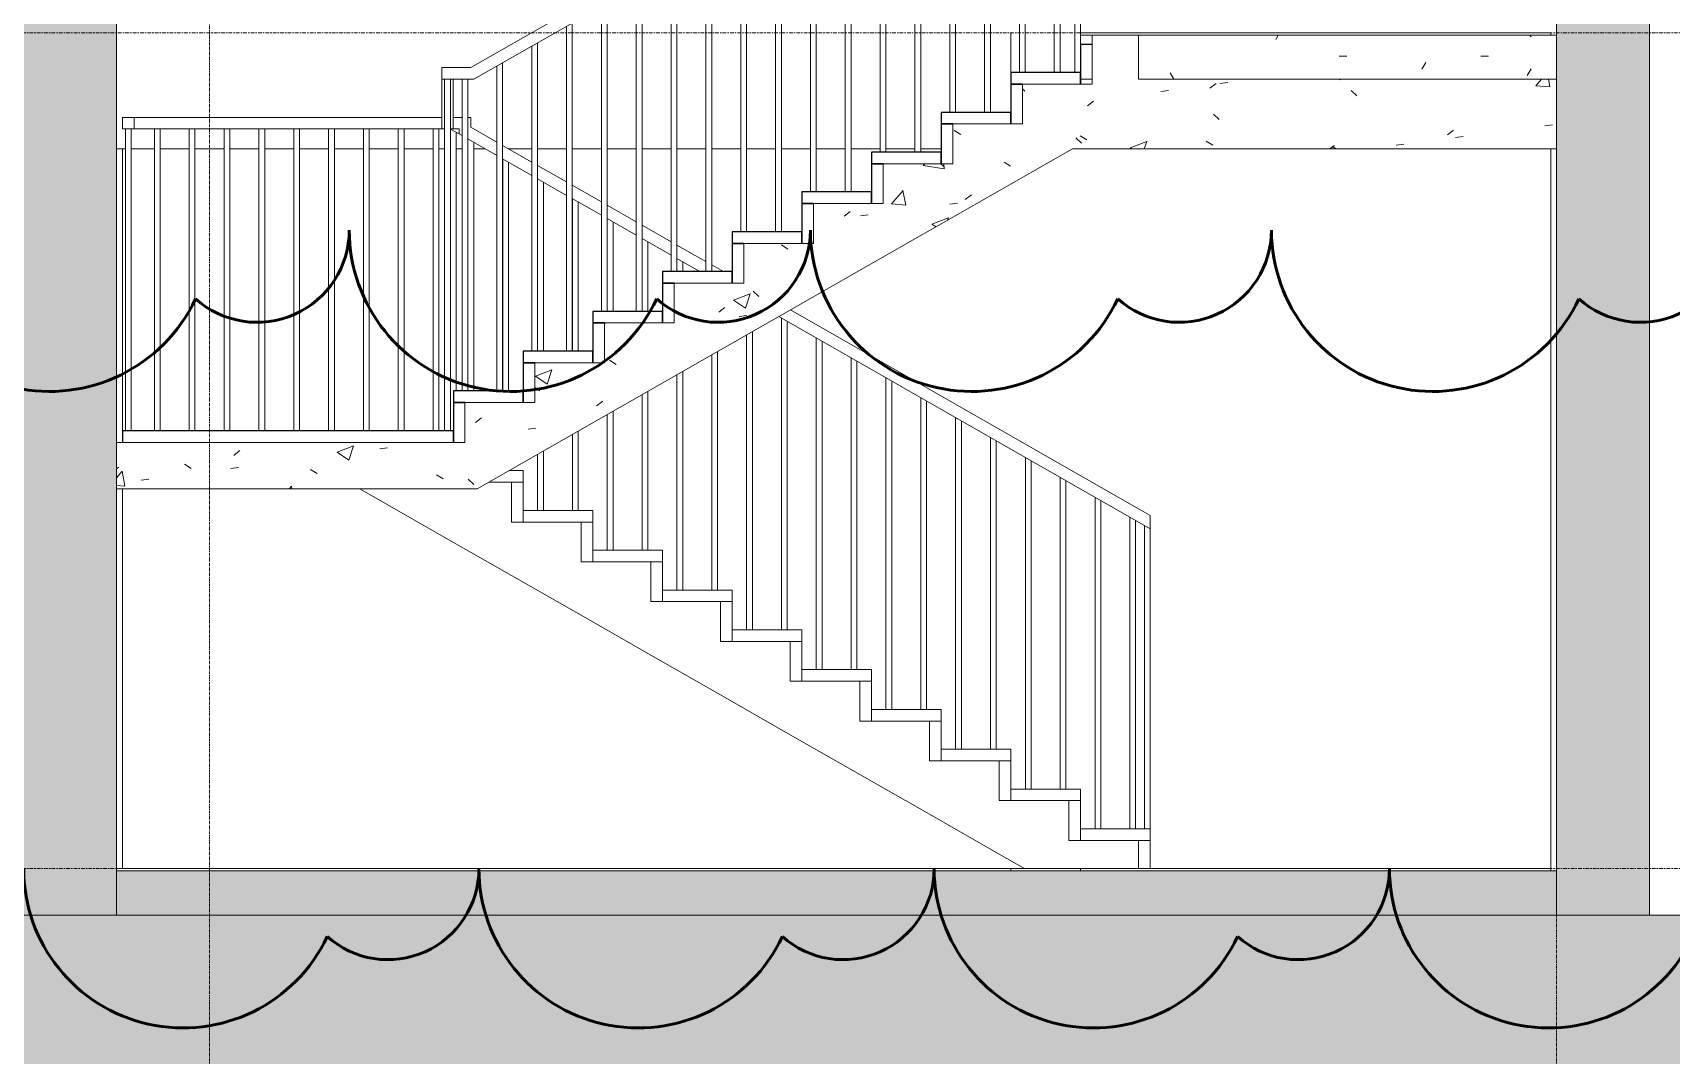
# Model space of a CAD drawing. Header units: millimetres. Extents: x 78096 to 288885, y -20632 to 149556.
# Drawn here: x 217824 to 224878, y 82196 to 86600 of the extents above; entities that cross this region are included whole.
import ezdxf

# ---------------------------------------------------------------- set-up
doc = ezdxf.new("R2010")
doc.units = ezdxf.units.MM
doc.linetypes.add('Centre', pattern=[31.75, 6.35, -4.7625, 15.875, -4.7625])
doc.linetypes.add('Grid Line', pattern=[22.225, 12.7, -3.175, 3.175, -3.175])
for name, color, linetype, lineweight in [('A-DETL', 90, 'Continuous', 9), ('A-DETL-GENF', 92, 'Continuous', 9), ('A-FLOR', 192, 'Continuous', 9), ('A-FLOR-FNSH', 192, 'Continuous', 35), ('A-FLOR-HRAL', 11, 'Continuous', 9), ('A-FLOR-LEVL', 51, 'Continuous', 9), ('A-FLOR-MCUT', 51, 'Continuous', 9), ('A-FLOR-PATT', 8, 'Continuous', 35), ('A-WALL', 113, 'Continuous', 9), ('A-WALL-FNSH', 113, 'Continuous', 25), ('G-ANNO-REVC', 71, 'Continuous', 50), ('S-COLS', 52, 'Continuous', 9), ('S-GRID', 1, 'Continuous', 9), ('S-STRS', 31, 'Continuous', 9)]:
    doc.layers.add(name, color=color, linetype=linetype, lineweight=lineweight)
pattern_1 = [(50, (230762.54, 117385), (364.368, -31.8783), [38.1, -419.1]), (355, (230762.54, 117385), (-70.486, 382.1133), [30.48, -335.28]), (100.451, (230792.9, 117382.34), (293.885, 350.2334), [32.38, -356.18]), (46.184, (230762.54, 117486.6), (542.1585, -84.086), [57.15, -628.65]), (96.636, (230807.7, 117479.6), (474.805, 494.855), [48.57, -534.27]), (351.184, (230762.54, 117486.6), (474.81, 494.85), [45.72, -502.92]), (21, (230813.34, 117461.2), (303.2285, -204.5305), [38.1, -419.1]), (326, (230813.34, 117461.2), (123.604, 368.376), [30.48, -335.28]), (71.451, (230838.6, 117444.16), (426.834, 163.8427), [32.38, -356.18]), (37.5, (230762.54, 117385), (6.17665, 169.11015), [16.764, -314.452, 16.764, -323.596, -336.55]), (37.5, (230762.54, 117385), (6.17665, 169.11015), [-671.576, 16.764, -319.786]), (7.5, (230762.54, 117385), (133.6389, 200.3615), [16.764, -177.292, 16.764, -306.832, -128.27]), (7.5, (230762.54, 117385), (133.6389, 200.3615), [-517.652, 16.764, -111.506]), (327.5, (230649.26, 117385), (271.1818, -11.45836), [16.764, -110.236, 16.764, -379.476, -525.78]), (327.5, (230649.26, 117385), (271.1818, -11.45836), [-523.24, 16.764, -509.016]), (317.5, (230598.46, 117385), (296.2585, 50.8528), [16.764, -148.336, 16.764, -246.38, -373.38]), (317.5, (230598.46, 117385), (296.2585, 50.8528), [-428.244, 16.764, -356.616])]
pattern_2 = [(50, (230762.54, 117385), (728.7365, -63.756), [76.2, -838.2]), (355, (230762.54, 117385), (-140.972, 764.228), [60.96, -670.56]), (100.451, (230823.3, 117379.7), (587.77, 700.467), [64.76, -712.36]), (46.184, (230762.5, 117588.2), (1084.316, -168.171), [114.3, -1257.3]), (96.636, (230852.9, 117574.2), (949.61, 989.71), [97.14, -1068.54]), (351.184, (230762.5, 117588.2), (949.62, 989.7), [91.44, -1005.84]), (21, (230864.14, 117537.4), (606.458, -409.0606), [76.2, -838.2]), (326, (230864.14, 117537.4), (247.208, 736.753), [60.96, -670.56]), (71.451, (230914.7, 117503.3), (853.668, 327.685), [64.76, -712.36]), (37.5, (230762.54, 117385), (12.3547, 338.2201), [33.528, -628.904, 33.528, -647.192, -673.1]), (37.5, (230762.54, 117385), (12.3547, 338.2201), [-1343.152, 33.528, -639.572]), (7.5, (230762.54, 117385), (267.2789, 400.7221), [33.528, -354.584, 33.528, -613.664, -256.54]), (7.5, (230762.54, 117385), (267.2789, 400.7221), [-1035.304, 33.528, -223.012]), (327.5, (230535.98, 117385), (542.3633, -22.9153), [33.528, -220.472, 33.528, -758.952, -1051.56]), (327.5, (230535.98, 117385), (542.3633, -22.9153), [-1046.48, 33.528, -1018.032]), (317.5, (230434.38, 117385), (592.517, 101.707), [33.528, -296.672, 33.528, -492.76, -746.76]), (317.5, (230434.38, 117385), (592.517, 101.707), [-856.488, 33.528, -713.232])]

# ---------------------------------------------------------------- blocks, each defined once
blk = doc.blocks.new('Railing - 25mm-4401193-TOMH A-A')
at = {"layer": 'A-FLOR-HRAL'}
for p, q in [((-3474.9, 87827.9), (-3474.9, 86428.6)), ((-3449.9, 86428.6), (-3449.9, 87842.2))]:
    blk.add_line(p, q, dxfattribs=at)
blk = doc.blocks.new('Railing - 25mm-4401195-TOMH A-A')
at = {"layer": 'A-FLOR-HRAL'}
for p, q in [((-3599.9, 86428.6), (-3599.9, 87756.5)), ((-3624.9, 87742.2), (-3624.9, 86428.6))]:
    blk.add_line(p, q, dxfattribs=at)
blk = doc.blocks.new('Railing - 25mm-4401191-TOMH A-A')
at = {"layer": 'A-FLOR-HRAL'}
for p, q in [((-6024.9, 86399.8), (-6024.9, 85057.1)), ((-5999.9, 85057.1), (-5999.9, 86399.8))]:
    blk.add_line(p, q, dxfattribs=at)
blk = doc.blocks.new('Railing - 25mm-4401189-TOMH A-A')
at = {"layer": 'A-FLOR-HRAL'}
for p, q in [((-5999.5, 85057.1), (-5999.5, 86142.4)), ((-5974.5, 85057.1), (-5974.5, 86128.1))]:
    blk.add_line(p, q, dxfattribs=at)
blk = doc.blocks.new('Railing - 25mm-4401187-TOMH A-A')
at = {"layer": 'A-FLOR-HRAL'}
for p, q in [((-5849.5, 85057.1), (-5849.5, 86056.7)), ((-5824.5, 85057.1), (-5824.5, 86042.4))]:
    blk.add_line(p, q, dxfattribs=at)
blk = doc.blocks.new('Railing - 25mm-V123-TOMH A-A')
at = {"layer": 'A-FLOR-HRAL'}
for p, q in [((-5699.5, 85228.6), (-5699.5, 85971)), ((-5674.5, 85228.6), (-5674.5, 85956.7)), ((-5674.5, 84542.9), (-5674.5, 84798.2)), ((-5699.5, 84542.9), (-5699.5, 84783.9))]:
    blk.add_line(p, q, dxfattribs=at)
blk = doc.blocks.new('Railing - 25mm-V124-TOMH A-A')
at = {"layer": 'A-FLOR-HRAL'}
for p, q in [((-5549.5, 85228.6), (-5549.5, 85885.3)), ((-5524.5, 85228.6), (-5524.5, 85871)), ((-5549.5, 84542.9), (-5549.5, 84869.6)), ((-5524.5, 84542.9), (-5524.5, 84883.9))]:
    blk.add_line(p, q, dxfattribs=at)
blk = doc.blocks.new('Railing - 25mm-V125-TOMH A-A')
at = {"layer": 'A-FLOR-HRAL'}
for p, q in [((-5399.5, 85400), (-5399.5, 85799.6)), ((-5374.5, 85400), (-5374.5, 85785.3)), ((-5399.5, 84371.4), (-5399.5, 84955.4)), ((-5374.5, 84371.4), (-5374.5, 84969.6))]:
    blk.add_line(p, q, dxfattribs=at)
blk = doc.blocks.new('Railing - 25mm-V126-TOMH A-A')
at = {"layer": 'A-FLOR-HRAL'}
for p, q in [((-5249.5, 85400), (-5249.5, 85713.8)), ((-5224.5, 85400), (-5224.5, 85699.6)), ((-5249.5, 84371.4), (-5249.5, 85041.1)), ((-5224.5, 84371.4), (-5224.5, 85055.4))]:
    blk.add_line(p, q, dxfattribs=at)
blk = doc.blocks.new('Railing - 25mm-V127-TOMH A-A')
at = {"layer": 'A-FLOR-HRAL'}
for p, q in [((-5099.5, 85571.4), (-5099.5, 85628.1)), ((-5074.5, 85571.4), (-5074.5, 85613.8)), ((-5099.5, 84200), (-5099.5, 85126.8)), ((-5074.5, 84200), (-5074.5, 85141.1))]:
    blk.add_line(p, q, dxfattribs=at)
blk = doc.blocks.new('Railing - 25mm-V128-TOMH A-A')
at = {"layer": 'A-FLOR-HRAL'}
for p, q in [((-4924.5, 84200), (-4924.5, 85226.8)), ((-4949.5, 84200), (-4949.5, 85212.5))]:
    blk.add_line(p, q, dxfattribs=at)
blk = doc.blocks.new('Railing - 25mm-V129-TOMH A-A')
at = {"layer": 'A-FLOR-HRAL'}
for p, q in [((-4799.5, 84028.6), (-4799.5, 85298.2)), ((-4774.5, 84028.6), (-4774.5, 85312.5))]:
    blk.add_line(p, q, dxfattribs=at)
blk = doc.blocks.new('Railing - 25mm-V130-TOMH A-A')
at = {"layer": 'A-FLOR-HRAL'}
for p, q in [((-4649.5, 84028.6), (-4649.5, 85371)), ((-4624.5, 84028.6), (-4624.5, 85356.7))]:
    blk.add_line(p, q, dxfattribs=at)
blk = doc.blocks.new('Railing - 25mm-V131-TOMH A-A')
at = {"layer": 'A-FLOR-HRAL'}
for p, q in [((-4499.5, 83857.1), (-4499.5, 85285.3)), ((-4474.5, 83857.1), (-4474.5, 85271))]:
    blk.add_line(p, q, dxfattribs=at)
blk = doc.blocks.new('Railing - 25mm-4401185-TOMH A-A')
at = {"layer": 'A-FLOR-HRAL'}
for p, q in [((-6099.9, 84885.7), (-6099.9, 86399.8)), ((-6074.9, 84885.7), (-6074.9, 86399.8))]:
    blk.add_line(p, q, dxfattribs=at)
blk = doc.blocks.new('Railing - 25mm-4401182-TOMH A-A')
at = {"layer": 'A-FLOR-HRAL'}
for p, q in [((-3387, 87878.1), (-3387, 86428.6)), ((-3362, 86600), (-3362, 87892.4))]:
    blk.add_line(p, q, dxfattribs=at)
blk = doc.blocks.new('Railing - 25mm-4401180-TOMH A-A')
at = {"layer": 'A-FLOR-HRAL'}
for p, q in [((-3087, 83171.4), (-3087, 84478.1)), ((-3062, 83171.4), (-3062, 84463.8))]:
    blk.add_line(p, q, dxfattribs=at)
blk = doc.blocks.new('Railing - Railing-4403493-TOMH A-A')
for name, p in [('Railing - 25mm-4401193-TOMH A-A', (0, 0)), ('Railing - 25mm-4401182-TOMH A-A', (0, 0)), ('Railing - 25mm-4401195-TOMH A-A', (0, 0)), ('Railing - 25mm-4401193-TOMH A-A', (-300, -171.4)), ('Railing - 25mm-4401195-TOMH A-A', (-300, -171.4)), ('Railing - 25mm-4401193-TOMH A-A', (-600, -342.9)), ('Railing - 25mm-4401195-TOMH A-A', (-600, -342.9)), ('Railing - 25mm-4401193-TOMH A-A', (-900, -514.3)), ('Railing - 25mm-4401195-TOMH A-A', (-900, -514.3)), ('Railing - 25mm-4401193-TOMH A-A', (-1200, -685.7)), ('Railing - 25mm-4401195-TOMH A-A', (-1200, -685.7)), ('Railing - 25mm-4401193-TOMH A-A', (-1500, -857.1)), ('Railing - 25mm-4401195-TOMH A-A', (-1500, -857.1)), ('Railing - 25mm-4401193-TOMH A-A', (-1800, -1028.6)), ('Railing - 25mm-4401195-TOMH A-A', (-1800, -1028.6)), ('Railing - 25mm-4401193-TOMH A-A', (-2100, -1200)), ('Railing - 25mm-4401195-TOMH A-A', (-2100, -1200)), ('Railing - 25mm-4401193-TOMH A-A', (-2400, -1371.4)), ('Railing - 25mm-4401185-TOMH A-A', (0, 0)), ('Railing - 25mm-4401191-TOMH A-A', (0, 0)), ('Railing - 25mm-4401189-TOMH A-A', (0, 0)), ('Railing - 25mm-4401187-TOMH A-A', (0, 0)), ('Railing - 25mm-V123-TOMH A-A', (0, 0)), ('Railing - 25mm-V124-TOMH A-A', (0, 0)), ('Railing - 25mm-V125-TOMH A-A', (0, 0)), ('Railing - 25mm-V126-TOMH A-A', (0, 0)), ('Railing - 25mm-V127-TOMH A-A', (0, 0)), ('Railing - 25mm-V130-TOMH A-A', (0, 0)), ('Railing - 25mm-V129-TOMH A-A', (0, 0)), ('Railing - 25mm-V128-TOMH A-A', (0, 0)), ('Railing - 25mm-V131-TOMH A-A', (0, 0)), ('Railing - 25mm-V130-TOMH A-A', (300, -171.4)), ('Railing - 25mm-V131-TOMH A-A', (300, -171.4)), ('Railing - 25mm-V130-TOMH A-A', (600, -342.9)), ('Railing - 25mm-V131-TOMH A-A', (600, -342.9)), ('Railing - 25mm-V130-TOMH A-A', (900, -514.3)), ('Railing - 25mm-V131-TOMH A-A', (900, -514.3)), ('Railing - 25mm-V130-TOMH A-A', (1200, -685.7)), ('Railing - 25mm-V131-TOMH A-A', (1200, -685.7)), ('Railing - 25mm-V130-TOMH A-A', (1500, -857.1)), ('Railing - 25mm-4401180-TOMH A-A', (0, 0))]:
    blk.add_blockref(name, p)
blk = doc.blocks.new('Railing - 25mm-4401199-TOMH A-A')
at = {"layer": 'A-FLOR-HRAL'}
for p, q in [((-6074.5, 84885.7), (-6074.5, 86185.3)), ((-6049.5, 86171), (-6049.5, 85057.1))]:
    blk.add_line(p, q, dxfattribs=at)
blk = doc.blocks.new('Railing - 25mm-4168236-TOMH A-A')
at = {"layer": 'A-FLOR-HRAL'}
for p, q in [((-6149.5, 84885.7), (-6149.5, 86185.7)), ((-6124.5, 86185.7), (-6124.5, 84885.7))]:
    blk.add_line(p, q, dxfattribs=at)
blk = doc.blocks.new('Railing - 25mm-V132-TOMH A-A')
at = {"layer": 'A-FLOR-HRAL'}
for p, q in [((-7474.1, 84885.7), (-7474.1, 86185.7)), ((-7449.1, 84885.7), (-7449.1, 86185.7))]:
    blk.add_line(p, q, dxfattribs=at)
blk = doc.blocks.new('Railing - Railing-4403497-TOMH A-A')
at = {"layer": 'A-FLOR-HRAL', "lineweight": 18}
for p, q in [((-7436.6, 86235.7), (-7486.6, 86235.7)), ((-7486.6, 86235.7), (-7486.6, 86185.7)), ((-7436.6, 86185.7), (-7436.6, 86235.7)), ((-7486.6, 86185.7), (-7436.6, 86185.7))]:
    blk.add_line(p, q, dxfattribs=at)
at = {"layer": 'A-FLOR-HRAL'}
for p, q in [((-6112.4, 86235.7), (-7436.6, 86235.7)), ((-7436.6, 86185.7), (-6112.4, 86185.7)), ((-6074.9, 86185.5), (-6037.4, 86164.1))]:
    blk.add_line(p, q, dxfattribs=at)
for name, p in [('Railing - 25mm-V132-TOMH A-A', (0, 0)), ('Railing - 25mm-4168236-TOMH A-A', (-1200, 0)), ('Railing - 25mm-4168236-TOMH A-A', (-1050, 0)), ('Railing - 25mm-4168236-TOMH A-A', (-900, 0)), ('Railing - 25mm-4168236-TOMH A-A', (-750, 0)), ('Railing - 25mm-4168236-TOMH A-A', (-600, 0)), ('Railing - 25mm-4168236-TOMH A-A', (-450, 0)), ('Railing - 25mm-4168236-TOMH A-A', (-300, 0)), ('Railing - 25mm-4168236-TOMH A-A', (-150, 0)), ('Railing - 25mm-4168236-TOMH A-A', (0, 0)), ('Railing - 25mm-4401199-TOMH A-A', (0, 0))]:
    blk.add_blockref(name, p)
blk = doc.blocks.new('Top Rail Type - Top Rail_Internal_-4403509-TOMH A-A')
at = {"layer": 'A-FLOR-HRAL'}
for p, q in [((-3362, 87950), (-5987.4, 86449.8)), ((-3362, 87950), (-3362, 87892.4)), ((-3362, 87892.4), (-5974.2, 86399.8)), ((-6112.4, 86399.8), (-6112.4, 86449.8)), ((-5987.4, 86449.8), (-6112.4, 86449.8)), ((-6112.4, 86399.8), (-6112.4, 86185.7)), ((-5974.2, 86399.8), (-6112.4, 86399.8)), ((-6062.4, 86399.8), (-6062.4, 86185.7)), ((-6024.9, 86235.7), (-6062.4, 86235.7)), ((-5987.4, 86235.7), (-5999.9, 86235.7)), ((-5987.4, 86193.1), (-5987.4, 86235.7)), ((-6099.9, 86185.7), (-6112.4, 86185.7)), ((-6062.4, 86185.7), (-6074.9, 86185.7)), ((-6062.4, 86185.7), (-6037.4, 86185.7)), ((-6037.4, 86185.7), (-6037.4, 86164.1)), ((-6037.4, 86164.1), (-6024.9, 86156.9)), ((-5999.9, 86142.6), (-5874.9, 86071.2)), ((-5874.9, 86128.8), (-5987.4, 86193.1)), ((-5724.9, 86043.1), (-5849.9, 86114.5)), ((-5849.9, 86056.9), (-5724.9, 85985.5)), ((-5574.9, 85957.4), (-5699.9, 86028.8)), ((-5699.9, 85971.2), (-5574.9, 85899.8)), ((-5424.9, 85871.7), (-5549.9, 85943.1)), ((-5549.9, 85885.5), (-5424.9, 85814.1)), ((-5274.9, 85785.9), (-5399.9, 85857.4)), ((-5399.9, 85799.8), (-5274.9, 85728.4)), ((-5124.9, 85700.2), (-5249.9, 85771.7)), ((-5249.9, 85714.1), (-5124.9, 85642.6)), ((-4974.9, 85614.5), (-5099.9, 85685.9)), ((-5099.9, 85628.4), (-5000.3, 85571.4)), ((-4899.5, 85571.4), (-4949.9, 85600.2)), ((-4660.9, 85377.5), (-3062, 84463.8)), ((-3062, 84521.4), (-4610.5, 85406.3)), ((-3062, 84521.4), (-3062, 84463.8))]:
    blk.add_line(p, q, dxfattribs=at)
blk = doc.blocks.new('Top Rail Type - Top Rail_Internal_-4403528-TOMH A-A')
at = {"layer": 'A-FLOR-HRAL'}
for p, q in [((-7436.6, 86235.7), (-7486.6, 86235.7)), ((-7486.6, 86235.7), (-7486.6, 86185.7)), ((-7436.6, 86185.7), (-7436.6, 86235.7)), ((-6112.4, 86235.7), (-7436.6, 86235.7)), ((-7486.6, 86185.7), (-7436.6, 86185.7)), ((-7436.6, 86185.7), (-6112.4, 86185.7)), ((-6074.9, 86185.5), (-6037.4, 86164.1))]:
    blk.add_line(p, q, dxfattribs=at)
blk = doc.blocks.new('Family - ___-4988021-TOMH A-A')
at = {"layer": 'G-ANNO-REVC'}
for centre, radius, start, end in [((-7226, 83000), 686, 180, 334.79123), ((-6344, 83000), 392, 228.18969, 0), ((-5266, 83000), 686, 180, 334.79123), ((-4384, 83000), 392, 228.18969, 0), ((-3306, 83000), 686, 180, 334.79123), ((-2424, 83000), 392, 228.18969, 0), ((-1346, 83000), 686, 180, 334.79123)]:
    blk.add_arc(centre, radius, start, end, dxfattribs=at)
blk = doc.blocks.new('Family - ___-4989712-TOMH A-A')
at = {"layer": 'G-ANNO-REVC'}
for centre, radius, start, end in [((-7800.8, 85750), 694.9, 180, 334.79123), ((-6907.3, 85750), 397.1, 228.18969, 0), ((-5815.4, 85750), 694.9, 180, 334.79123), ((-4922, 85750), 397.1, 228.18969, 0), ((-3830.1, 85750), 694.9, 180, 334.79123), ((-2936.7, 85750), 397.1, 228.18969, 0), ((-1844.7, 85750), 694.9, 180, 334.79123), ((-951.3, 85750), 397.1, 228.18969, 0)]:
    blk.add_arc(centre, radius, start, end, dxfattribs=at)

msp = doc.modelspace()

# ---------------------------------------------------------------- hatches: boundary and pattern name
at = {"layer": 'A-DETL-GENF'}
h = msp.add_hatch(dxfattribs=at)
h.set_pattern_fill('FP_7', color=50, style=0, pattern_type=2)
h.set_pattern_definition(pattern_2)
h.paths.add_polyline_path([(217784.424, 82800), (218184.412, 82800), (218184.412, 141050), (217784.412, 141050), (217784.424, 82884.048)])
h = msp.add_hatch(dxfattribs=at)
h.set_pattern_fill('FP_7', color=50, style=0, pattern_type=2)
h.set_pattern_definition(pattern_2)
h.paths.add_polyline_path([(224784.569, 82800), (224784.569, 141050), (224384.569, 141050), (224384.569, 82800)])
h = msp.add_hatch(dxfattribs=at)
h.set_pattern_fill('FP_7', color=50, style=0, pattern_type=2)
h.set_pattern_definition(pattern_2)
h.paths.add_polyline_path([(268634.367, 80800), (268634.367, 90050), (268484.38, 90050), (268484.38, 89750), (268334.38, 89750), (268334.38, 89050), (268177.262, 89050), (268177.262, 90050), (267880.466, 90050), (267880.466, 88800), (268334.38, 88800), (268334.38, 82800), (230084.458, 82800), (230084.298, 82750), (229684.458, 82750), (229684.27, 82800), (200734.282, 82800), (200734.282, 86100), (205234.386, 86100), (205234.386, 85800), (205534.386, 85800), (205534.386, 86100), (211834.364, 86100), (211834.364, 85800), (212134.411, 85800), (212134.411, 86100), (217784.412, 86100), (217784.412, 86400), (200734.399, 86400), (200734.399, 89400), (205234.386, 89400), (205234.386, 89100), (205534.386, 89100), (205534.386, 89400), (205834.394, 89400), (205834.394, 89700), (200734.399, 89700), (200734.399, 90000), (200434.386, 90000), (200434.399, 80800), (263050.796, 80800)])
h.paths.add_polyline_path([(262134.367, 88800), (267331.843, 88800), (267331.843, 90050), (267039.117, 90050), (267039.117, 89050), (262434.363, 89050), (262434.363, 89700), (247108.423, 89700), (247108.423, 90050), (246998.423, 90050), (246998.423, 89700), (230084.458, 89700), (230084.458, 89400), (241434.374, 89400), (241434.374, 89100), (241734.374, 89100), (241734.374, 89400), (244934.349, 89400), (244934.349, 89100), (245234.362, 89100), (245234.362, 89400), (253584.342, 89400), (253584.342, 89100), (253884.342, 89100), (253884.342, 89400), (262134.367, 89400), (262134.367, 88850.705)])
h.paths.add_polyline_path([(211834.364, 89100), (212134.411, 89100), (212134.411, 89400), (217784.412, 89400), (217784.412, 89700), (207034.394, 89700), (207034.394, 89400), (211834.364, 89400), (211834.364, 89164.74)])
h.paths.add_polyline_path([(228336.374, 89400), (229484.553, 89400), (229484.553, 89700), (227584.412, 89700), (227584.412, 89400), (227932.718, 89400)])
h = msp.add_hatch(dxfattribs=at)
h.set_pattern_fill('FP_7', color=50, style=0, pattern_type=2)
h.set_pattern_definition(pattern_2)
h.paths.add_polyline_path([(218244.973, 84635.714), (219737.537, 84635.714), (222300.037, 86100), (224384.412, 86100), (224384.412, 86400), (222584.424, 86400), (222584.424, 86590), (222384.424, 86590), (222384.424, 86378.571), (222084.424, 86378.571), (222084.424, 86207.143), (221784.424, 86207.143), (221784.424, 86035.714), (221484.424, 86035.714), (221484.424, 85864.286), (221184.424, 85864.286), (221184.424, 85692.857), (220884.424, 85692.857), (220884.424, 85521.429), (220584.424, 85521.429), (220584.424, 85350), (220284.424, 85350), (220284.424, 85178.571), (219984.424, 85178.571), (219984.424, 85007.143), (219684.424, 85007.143), (219684.424, 84835.714), (218184.412, 84835.714), (218184.412, 84635.714)])
h = msp.add_hatch(dxfattribs=at)
h.set_pattern_fill('FP_3', color=55, style=0, pattern_type=2)
h.set_pattern_definition([(0, (230762.544, 117385), (203.2, 50.8), [16.764, -135.636, 16.764, -135.636, -812.8]), (0, (230762.544, 117385), (203.2, 50.8), [-304.8, 16.764, -288.036, 16.764, -135.636, -355.6]), (0, (230762.544, 117385), (203.2, 50.8), [-762, 16.764, -84.836, 16.764, -237.236]), (120, (230838.744, 117410.4), (-145.59409, 150.57636), [16.764, -135.636, 16.764, -135.636, -812.8]), (120, (230838.744, 117410.4), (-145.59409, 150.57636), [-304.8, 16.764, -288.036, 16.764, -135.636, -355.6]), (120, (230838.744, 117410.4), (-145.59409, 150.57636), [-762, 16.764, -84.836, 16.764, -237.236]), (240, (230864.144, 117512), (-57.60591, -201.37636), [16.764, -135.636, 16.764, -135.636, -812.8]), (240, (230864.144, 117512), (-57.60591, -201.37636), [-304.8, 16.764, -288.036, 16.764, -135.636, -355.6]), (240, (230864.144, 117512), (-57.60591, -201.37636), [-762, 16.764, -84.836, 16.764, -237.236])])
h.paths.add_polyline_path([(218184.424, 82800), (224384.412, 82800), (224384.412, 82990), (218184.424, 82990), (218184.424, 82884.048)])
at = {"layer": 'A-FLOR-PATT', "lineweight": 9}
h = msp.add_hatch(dxfattribs=at)
h.set_pattern_fill('FP_2', color=256, style=0, pattern_type=2)
h.set_pattern_definition([(0, (230762.54, 117385), (812.8, 203.2), [33.528, -576.072, 33.528, -576.072, -3251.2]), (0, (230762.54, 117385), (812.8, 203.2), [-1219.2, 33.528, -1185.672, 33.528, -576.072, -1422.4]), (0, (230762.54, 117385), (812.8, 203.2), [-3048, 33.528, -372.872, 33.528, -982.472]), (120, (231067.34, 117486.6), (-582.3764, 602.3054), [33.528, -576.072, 33.528, -3827.272]), (120, (231067.34, 117486.6), (-582.3764, 602.3054), [-643.128, -576.072, 33.528, -1185.672, -2032]), (120, (231067.34, 117486.6), (-582.3764, 602.3054), [-2438.4, 33.528, -576.072, 33.528, -1388.872]), (120, (231067.34, 117486.6), (-582.3764, 602.3054), [-3081.528, -372.872, 33.528, -982.472]), (240, (231168.94, 117893), (-230.4236, -805.5054), [33.528, -576.072, 33.528, -3827.272]), (240, (231168.94, 117893), (-230.4236, -805.5054), [-643.128, -576.072, 33.528, -1185.672, -2032]), (240, (231168.94, 117893), (-230.4236, -805.5054), [-2438.4, 33.528, -576.072, 33.528, -1388.872]), (240, (231168.94, 117893), (-230.4236, -805.5054), [-3081.528, -372.872, 33.528, -982.472])])
h.paths.add_polyline_path([(222584.424, 86400), (224384.412, 86400), (224384.412, 86590), (222584.424, 86590), (222584.424, 86423.457)])
h.paths.add_polyline_path([(222384.424, 86400), (222384.424, 86590), (222334.424, 86590), (222334.424, 86400)])
h.paths.add_polyline_path([(229484.553, 86400), (229484.553, 86590), (227589.468, 86590), (227589.468, 86400), (229143.687, 86400)])
h.paths.add_polyline_path([(217779.161, 86550), (217784.412, 86550), (217784.412, 86590), (217759.424, 86590), (217759.424, 86550)])
h = msp.add_hatch(dxfattribs=at)
h.set_pattern_fill('FP_1', color=256, style=0, pattern_type=2)
h.set_pattern_definition(pattern_1)
h.paths.add_polyline_path([(227584.424, 86100), (229484.553, 86100), (229484.553, 86400), (227584.412, 86400), (227584.412, 86100)])
h.paths.add_polyline_path([(229684.27, 86100), (229684.458, 86100), (229684.27, 86338.429)])
h.paths.add_polyline_path([(222334.424, 86378.571), (222384.424, 86378.571), (222384.424, 86400), (222334.424, 86400)])
at = {"layer": 'S-COLS'}
h = msp.add_hatch(dxfattribs=at)
h.set_pattern_fill('FP_1', color=256, style=0, pattern_type=2)
h.set_pattern_definition(pattern_1)
h.paths.add_polyline_path([(224384.412, 86400), (224384.569, 86400), (224384.412, 86590)])
h.paths.add_polyline_path([(224384.412, 93000), (224384.569, 93000), (224384.412, 93240)])
h.paths.add_polyline_path([(224384.412, 100050), (224384.569, 100050), (224384.412, 100155.949)])
h.paths.add_polyline_path([(224384.412, 103850), (224384.569, 103850), (224384.412, 103924.364)])
h.paths.add_polyline_path([(224384.412, 107650), (224384.569, 107650), (224384.412, 107692.779)])
h.paths.add_polyline_path([(224384.412, 111450), (224384.569, 111450), (224384.412, 111461.193)])
h.paths.add_polyline_path([(224384.412, 115250), (224384.569, 115250.094), (224384.412, 115490)])
h.paths.add_polyline_path([(224384.412, 119050), (224384.569, 119050.094), (224384.412, 119290)])
h.paths.add_polyline_path([(224384.412, 122850), (224384.569, 122850.094), (224384.412, 123080.472)])
h.paths.add_polyline_path([(224384.412, 126650), (224384.569, 126650.094), (224384.412, 126848.887)])
h.paths.add_polyline_path([(224384.412, 130450), (224384.569, 130450.094), (224384.412, 130617.302)])
h.paths.add_polyline_path([(224384.412, 134250), (224384.569, 134250.094), (224384.412, 134385.716)])

# ---------------------------------------------------------------- linework, layer by layer
at = {"layer": 'A-DETL', "lineweight": 18}
for p, q in [((224384.569, 141050), (224384.569, 82800)), ((224784.569, 141050), (224784.569, 82800)), ((218184.412, 84835.714), (218184.412, 88050)), ((222584.424, 86590), (222384.424, 86590)), ((222384.424, 86590), (222384.424, 86378.571)), ((222584.424, 86400), (222584.424, 86590)), ((222384.424, 86378.571), (222084.424, 86378.571)), ((222084.424, 86378.571), (222084.424, 86207.143)), ((224384.412, 86400), (222584.424, 86400)), ((224384.412, 86100), (224384.412, 86400)), ((222084.424, 86207.143), (221784.424, 86207.143)), ((221784.424, 86207.143), (221784.424, 86035.714)), ((219737.537, 84635.714), (222300.037, 86100)), ((222300.037, 86100), (224384.412, 86100)), ((221784.424, 86035.714), (221484.424, 86035.714)), ((221484.424, 86035.714), (221484.424, 85864.286)), ((221484.424, 85864.286), (221184.424, 85864.286)), ((221184.424, 85864.286), (221184.424, 85692.857)), ((221184.424, 85692.857), (220884.424, 85692.857)), ((220884.424, 85692.857), (220884.424, 85521.429)), ((220884.424, 85521.429), (220584.424, 85521.429)), ((220584.424, 85521.429), (220584.424, 85350)), ((220584.424, 85350), (220284.424, 85350)), ((220284.424, 85350), (220284.424, 85178.571)), ((220284.424, 85178.571), (219984.424, 85178.571)), ((219984.424, 85178.571), (219984.424, 85007.143)), ((219984.424, 85007.143), (219684.424, 85007.143)), ((219684.424, 85007.143), (219684.424, 84835.714)), ((219684.424, 84835.714), (218184.412, 84835.714)), ((218184.412, 84835.714), (218184.412, 84635.714)), ((218184.412, 82990), (218184.412, 84635.714)), ((218184.412, 84635.714), (219737.537, 84635.714)), ((224384.412, 82990), (218184.424, 82990)), ((218184.424, 82990), (218184.424, 82800)), ((224384.412, 82800), (224384.412, 82990)), ((218184.424, 82800), (217784.424, 82800)), ((218184.424, 82800), (224384.412, 82800)), ((224784.569, 82800), (224384.412, 82800)), ((224784.569, 82800), (227184.412, 82800))]:
    msp.add_line(p, q, dxfattribs=at)
at = {"layer": 'A-FLOR', "lineweight": 18}
for p, q in [((222034.424, 86600), (222034.424, 86428.571)), ((222034.424, 83000), (222034.424, 82990)), ((222034.424, 83000), (222093.811, 83000))]:
    msp.add_line(p, q, dxfattribs=at)
at = {"layer": 'A-FLOR-FNSH', "color": 7, "lineweight": 18}
for p, q in [((224359.412, 86600), (222334.424, 86600)), ((222334.424, 86600), (222334.424, 86378.571)), ((224359.412, 83000), (222334.424, 83000)), ((222334.424, 83000), (222334.424, 82990))]:
    msp.add_line(p, q, dxfattribs=at)
at = {"layer": 'A-FLOR-LEVL', "linetype": 'Centre'}
for p, q in [((192334.611, 86600), (278486.268, 86600)), ((192334.611, 83000), (278486.268, 83000))]:
    msp.add_line(p, q, dxfattribs=at)
at = {"layer": 'A-FLOR-MCUT', "lineweight": 18}
for p, q in [((222384.424, 86590), (222334.424, 86590)), ((224359.412, 86590), (222584.424, 86590)), ((224359.412, 86590), (224359.412, 86600)), ((224384.412, 86400), (224384.412, 86590)), ((222384.424, 86400), (222334.424, 86400))]:
    msp.add_line(p, q, dxfattribs=at)
at = {"layer": 'A-WALL', "lineweight": 18}
for p, q in [((224359.412, 86590), (224384.412, 86590)), ((224384.412, 86590), (224384.412, 86600)), ((218222.324, 86100), (218209.424, 86100)), ((218346.924, 86100), (218247.324, 86100)), ((218496.924, 86100), (218371.924, 86100)), ((218646.924, 86100), (218521.924, 86100)), ((218796.924, 86100), (218671.924, 86100)), ((218946.924, 86100), (218821.924, 86100)), ((219096.924, 86100), (218971.924, 86100)), ((219246.924, 86100), (219121.924, 86100)), ((219396.924, 86100), (219271.924, 86100)), ((219546.924, 86100), (219421.924, 86100)), ((219596.524, 86100), (219571.924, 86100)), ((219671.524, 86100), (219646.924, 86100)), ((219771.146, 86100), (219721.924, 86100)), ((219971.524, 86100), (219871.924, 86100)), ((220121.524, 86100), (219996.524, 86100)), ((220271.524, 86100), (220146.524, 86100)), ((220421.524, 86100), (220296.524, 86100)), ((220571.524, 86100), (220446.524, 86100)), ((220721.524, 86100), (220596.524, 86100)), ((220871.524, 86100), (220746.524, 86100)), ((221021.524, 86100), (220896.524, 86100)), ((221171.524, 86100), (221046.524, 86100)), ((221321.524, 86100), (221196.524, 86100)), ((221471.524, 86100), (221346.524, 86100)), ((221621.524, 86100), (221496.524, 86100)), ((221734.424, 86100), (221646.524, 86100)), ((224384.412, 83000), (224384.412, 86100)), ((218209.424, 83000), (222034.424, 83000)), ((224359.412, 83000), (224359.412, 82990)), ((224384.412, 82990), (224384.412, 83000))]:
    msp.add_line(p, q, dxfattribs=at)
at = {"layer": 'A-WALL-FNSH', "color": 7, "lineweight": 18}
for p, q in [((218209.424, 86100), (218184.424, 86100)), ((218209.424, 84835.714), (218209.424, 86100)), ((224359.412, 86100), (224359.412, 83000)), ((218209.424, 83000), (218209.424, 84635.714)), ((218184.424, 83000), (218209.424, 83000))]:
    msp.add_line(p, q, dxfattribs=at)
at = {"layer": 'S-COLS'}
for p, q in [((224384.412, 86600), (224384.412, 86590)), ((224384.412, 86590), (224384.412, 86400)), ((224384.412, 86100), (224384.412, 83000)), ((224384.412, 83000), (224384.412, 82990))]:
    msp.add_line(p, q, dxfattribs=at)
at = {"layer": 'S-GRID', "linetype": 'Grid Line'}
for p, q in [((218584.395, 78125.107), (218584.395, 148256.175)), ((224384.412, 78125.107), (224384.412, 148256.175))]:
    msp.add_line(p, q, dxfattribs=at)
at = {"layer": 'S-STRS', "lineweight": 25}
for p, q in [((222334.424, 86550), (222334.424, 86378.571)), ((222384.424, 86550), (222334.424, 86550)), ((222334.424, 86428.571), (222034.424, 86428.571)), ((222034.424, 86428.571), (222034.424, 86378.571)), ((222334.424, 86378.571), (222334.424, 86428.571)), ((222034.424, 86378.571), (222034.424, 86207.143)), ((222084.424, 86378.571), (222034.424, 86378.571)), ((222034.424, 86378.571), (222084.424, 86378.571)), ((222034.424, 86257.143), (221734.424, 86257.143)), ((221734.424, 86257.143), (221734.424, 86207.143)), ((221734.424, 86207.143), (221734.424, 86035.714)), ((221784.424, 86207.143), (221734.424, 86207.143)), ((221734.424, 86207.143), (221784.424, 86207.143)), ((222034.424, 86207.143), (222034.424, 86257.143)), ((221734.424, 86085.714), (221434.424, 86085.714)), ((221434.424, 86085.714), (221434.424, 86035.714)), ((221734.424, 86035.714), (221734.424, 86085.714)), ((221434.424, 86035.714), (221434.424, 85864.286)), ((221484.424, 86035.714), (221434.424, 86035.714)), ((221434.424, 86035.714), (221484.424, 86035.714)), ((221434.424, 85914.286), (221134.424, 85914.286)), ((221134.424, 85914.286), (221134.424, 85864.286)), ((221134.424, 85864.286), (221134.424, 85692.857)), ((221184.424, 85864.286), (221134.424, 85864.286)), ((221134.424, 85864.286), (221184.424, 85864.286)), ((221434.424, 85864.286), (221434.424, 85914.286)), ((221134.424, 85742.857), (220834.424, 85742.857)), ((220834.424, 85742.857), (220834.424, 85692.857)), ((221134.424, 85692.857), (221134.424, 85742.857)), ((220834.424, 85692.857), (220834.424, 85521.429)), ((220884.424, 85692.857), (220834.424, 85692.857)), ((220834.424, 85692.857), (220884.424, 85692.857)), ((220834.424, 85571.429), (220534.424, 85571.429)), ((220534.424, 85571.429), (220534.424, 85521.429)), ((220834.424, 85521.429), (220834.424, 85571.429)), ((220534.424, 85521.429), (220534.424, 85350)), ((220584.424, 85521.429), (220534.424, 85521.429)), ((220534.424, 85521.429), (220584.424, 85521.429)), ((220534.424, 85400), (220234.424, 85400)), ((220234.424, 85400), (220234.424, 85350)), ((220534.424, 85350), (220534.424, 85400)), ((220234.424, 85350), (220234.424, 85178.571)), ((220284.424, 85350), (220234.424, 85350)), ((220234.424, 85350), (220284.424, 85350)), ((220234.424, 85228.571), (219934.424, 85228.571)), ((219934.424, 85228.571), (219934.424, 85178.571)), ((220234.424, 85178.571), (220234.424, 85228.571)), ((219934.424, 85178.571), (219934.424, 85007.143)), ((219984.424, 85178.571), (219934.424, 85178.571)), ((219934.424, 85178.571), (219984.424, 85178.571)), ((219934.424, 85057.143), (219634.424, 85057.143)), ((219634.424, 85057.143), (219634.424, 85007.143)), ((219634.424, 85007.143), (219634.424, 84835.714)), ((219684.424, 85007.143), (219634.424, 85007.143)), ((219634.424, 85007.143), (219684.424, 85007.143)), ((219934.424, 85007.143), (219934.424, 85057.143)), ((219634.424, 84885.714), (218209.424, 84885.714)), ((218209.424, 84885.714), (218209.424, 84835.714)), ((219634.424, 84835.714), (219634.424, 84885.714))]:
    msp.add_line(p, q, dxfattribs=at)
at = {"layer": 'S-STRS'}
for p, q in [((219787.537, 84664.286), (219884.424, 84664.286)), ((219934.424, 84664.286), (219787.537, 84664.286)), ((219875.037, 84714.286), (219934.424, 84714.286)), ((219884.424, 84664.286), (219884.424, 84492.857)), ((219934.424, 84664.286), (219884.424, 84664.286)), ((219884.424, 84664.286), (219884.424, 84492.857)), ((219934.424, 84714.286), (219934.424, 84664.286)), ((219934.424, 84492.857), (219934.424, 84664.286)), ((219584.424, 84433.935), (219231.311, 84635.714)), ((219934.424, 84542.857), (220234.424, 84542.857)), ((219934.424, 84542.857), (219934.424, 84492.857)), ((220234.424, 84542.857), (220234.424, 84492.857)), ((219884.424, 84492.857), (220184.424, 84492.857)), ((219884.424, 84492.857), (219934.424, 84492.857)), ((220234.424, 84492.857), (219934.424, 84492.857)), ((220184.424, 84492.857), (220184.424, 84321.429)), ((220234.424, 84492.857), (220184.424, 84492.857)), ((220184.424, 84492.857), (220184.424, 84321.429)), ((220234.424, 84321.429), (220234.424, 84492.857)), ((219584.424, 84433.935), (219884.424, 84262.507)), ((220234.424, 84371.429), (220534.424, 84371.429)), ((220234.424, 84371.429), (220234.424, 84321.429)), ((220534.424, 84371.429), (220534.424, 84321.429)), ((220184.424, 84321.429), (220484.424, 84321.429)), ((220184.424, 84321.429), (220234.424, 84321.429)), ((220534.424, 84321.429), (220234.424, 84321.429)), ((220484.424, 84321.429), (220484.424, 84150)), ((220534.424, 84321.429), (220484.424, 84321.429)), ((220484.424, 84321.429), (220484.424, 84150)), ((220534.424, 84150), (220534.424, 84321.429)), ((219884.424, 84262.507), (220184.424, 84091.078)), ((220534.424, 84200), (220834.424, 84200)), ((220534.424, 84200), (220534.424, 84150)), ((220834.424, 84200), (220834.424, 84150)), ((220184.424, 84091.078), (220484.424, 83919.65)), ((220484.424, 84150), (220784.424, 84150)), ((220484.424, 84150), (220534.424, 84150)), ((220834.424, 84150), (220534.424, 84150)), ((220784.424, 84150), (220784.424, 83978.571)), ((220834.424, 84150), (220784.424, 84150)), ((220784.424, 84150), (220784.424, 83978.571)), ((220834.424, 83978.571), (220834.424, 84150)), ((220834.424, 84028.571), (221134.424, 84028.571)), ((220834.424, 84028.571), (220834.424, 83978.571)), ((221134.424, 84028.571), (221134.424, 83978.571)), ((220784.424, 83978.571), (221084.424, 83978.571)), ((220784.424, 83978.571), (220834.424, 83978.571)), ((221134.424, 83978.571), (220834.424, 83978.571)), ((221084.424, 83978.571), (221084.424, 83807.143)), ((221134.424, 83978.571), (221084.424, 83978.571)), ((221084.424, 83978.571), (221084.424, 83807.143)), ((221134.424, 83807.143), (221134.424, 83978.571)), ((220484.424, 83919.65), (220784.424, 83748.221)), ((221084.424, 83807.143), (221384.424, 83807.143)), ((221084.424, 83807.143), (221134.424, 83807.143)), ((221134.424, 83857.143), (221434.424, 83857.143)), ((221134.424, 83857.143), (221134.424, 83807.143)), ((221434.424, 83807.143), (221134.424, 83807.143)), ((221384.424, 83807.143), (221384.424, 83635.714)), ((221434.424, 83807.143), (221384.424, 83807.143)), ((221384.424, 83807.143), (221384.424, 83635.714)), ((221434.424, 83857.143), (221434.424, 83807.143)), ((221434.424, 83635.714), (221434.424, 83807.143)), ((220784.424, 83748.221), (221084.424, 83576.793)), ((221434.424, 83685.714), (221734.424, 83685.714)), ((221434.424, 83685.714), (221434.424, 83635.714)), ((221734.424, 83685.714), (221734.424, 83635.714)), ((221384.424, 83635.714), (221684.424, 83635.714)), ((221384.424, 83635.714), (221434.424, 83635.714)), ((221734.424, 83635.714), (221434.424, 83635.714)), ((221684.424, 83635.714), (221684.424, 83464.286)), ((221734.424, 83635.714), (221684.424, 83635.714)), ((221684.424, 83635.714), (221684.424, 83464.286)), ((221734.424, 83464.286), (221734.424, 83635.714)), ((221084.424, 83576.793), (221384.424, 83405.364)), ((221684.424, 83464.286), (221984.424, 83464.286)), ((221684.424, 83464.286), (221734.424, 83464.286)), ((221734.424, 83514.286), (222034.424, 83514.286)), ((221734.424, 83514.286), (221734.424, 83464.286)), ((222034.424, 83464.286), (221734.424, 83464.286)), ((221984.424, 83464.286), (221984.424, 83292.857)), ((222034.424, 83464.286), (221984.424, 83464.286)), ((221984.424, 83464.286), (221984.424, 83292.857)), ((222034.424, 83514.286), (222034.424, 83464.286)), ((222034.424, 83292.857), (222034.424, 83464.286)), ((221384.424, 83405.364), (221684.424, 83233.935)), ((222034.424, 83342.857), (222334.424, 83342.857)), ((222034.424, 83342.857), (222034.424, 83292.857)), ((222334.424, 83342.857), (222334.424, 83292.857)), ((221984.424, 83292.857), (222284.424, 83292.857)), ((221984.424, 83292.857), (222034.424, 83292.857)), ((222334.424, 83292.857), (222034.424, 83292.857)), ((222284.424, 83292.857), (222284.424, 83121.429)), ((222334.424, 83292.857), (222284.424, 83292.857)), ((222284.424, 83292.857), (222284.424, 83121.429)), ((222334.424, 83121.429), (222334.424, 83292.857)), ((221684.424, 83233.935), (221984.424, 83062.507)), ((222334.424, 83171.429), (222634.424, 83171.429)), ((222334.424, 83171.429), (222334.424, 83121.429)), ((222634.424, 83171.429), (222634.424, 83121.429)), ((222284.424, 83121.429), (222584.424, 83121.429)), ((222284.424, 83121.429), (222334.424, 83121.429)), ((222634.424, 83121.429), (222334.424, 83121.429)), ((222584.424, 83121.429), (222584.424, 83000)), ((222634.424, 83121.429), (222584.424, 83121.429)), ((222584.424, 83121.429), (222584.424, 83000)), ((222634.424, 83000), (222634.424, 83121.429)), ((221984.424, 83062.507), (222093.811, 83000)), ((222093.811, 83000), (222284.424, 83000)), ((222284.424, 83000), (222334.424, 83000))]:
    msp.add_line(p, q, dxfattribs=at)

# ---------------------------------------------------------------- block references
at = {"layer": 'A-FLOR-HRAL'}
for name in ['Top Rail Type - Top Rail_Internal_-4403509-TOMH A-A', 'Railing - Railing-4403493-TOMH A-A', 'Railing - Railing-4403497-TOMH A-A', 'Top Rail Type - Top Rail_Internal_-4403528-TOMH A-A']:
    msp.add_blockref(name, (225696.455, 0), dxfattribs=at)
at = {"layer": 'G-ANNO-REVC'}
for name in ['Family - ___-4988021-TOMH A-A', 'Family - ___-4989712-TOMH A-A']:
    msp.add_blockref(name, (225696.455, 0), dxfattribs=at)

doc.saveas('drawing.dxf')
